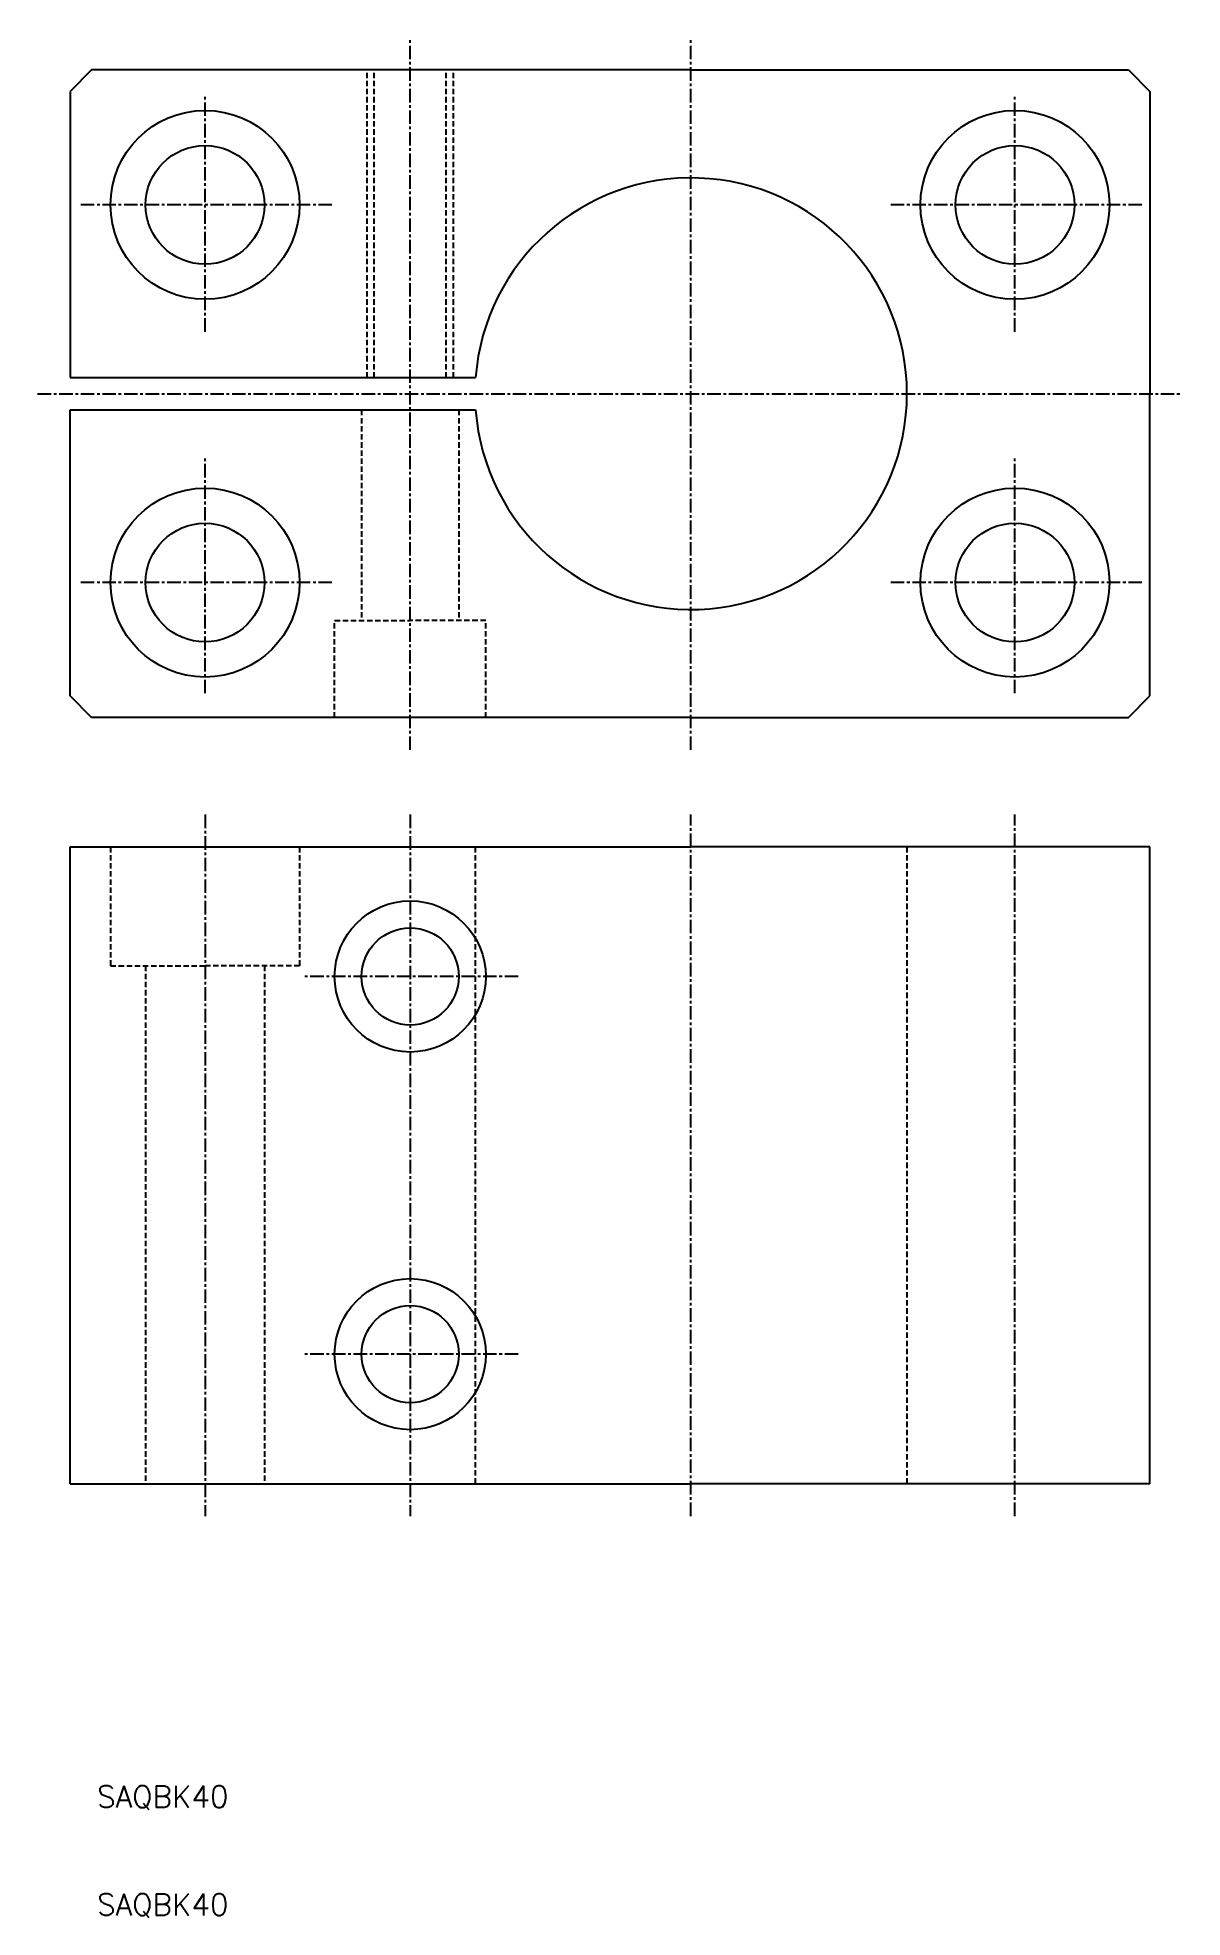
# Model space of a CAD drawing. Extents: x 4 to 110, y 10 to 184.
import ezdxf

# ---------------------------------------------------------------- set-up
doc = ezdxf.new("R2010")
doc.units = 0
doc.linetypes.add('CENTER', pattern=[2, 1.25, -0.25, 0.25, -0.25])
doc.linetypes.add('DASHED', pattern=[0.75, 0.5, -0.25])
doc.layers.get('0').update_dxf_attribs({"linetype": 'CONTINUOUS'})
doc.layers.add('CENTER', color=1, linetype='CENTER')
doc.styles.get("Standard").update_dxf_attribs({"font": 'txt.shx', "bigfont": 'extfont.shx'})

msp = doc.modelspace()

# ---------------------------------------------------------------- linework, layer by layer
for p, q in [((9.5, 181), (7.5, 179)), ((65, 181), (9.5, 181)), ((65, 181), (105.5, 181)), ((105.5, 181), (107.5, 179)), ((7.5, 179), (7.5, 152.5)), ((107.5, 179), (107.5, 151)), ((7.5, 152.5), (45.0563, 152.5)), ((107.5, 123), (107.5, 151)), ((7.5, 123), (7.5, 149.5)), ((7.5, 149.5), (45.0563, 149.5)), ((9.5, 121), (7.5, 123)), ((105.5, 121), (107.5, 123)), ((65, 121), (9.5, 121)), ((65, 121), (105.5, 121)), ((7.5, 109), (65, 109)), ((7.5, 50), (7.5, 109)), ((107.5, 109), (65, 109)), ((107.5, 50), (107.5, 109)), ((7.5, 50), (65, 50)), ((107.5, 50), (65, 50))]:
    msp.add_line(p, q)
at = {"color": 3, "linetype": 'DASHED'}
for p, q in [((35, 152.5), (35, 181)), ((35.6765, 152.5), (35.6765, 181)), ((42.3235, 152.5), (42.3235, 181)), ((43, 152.5), (43, 181)), ((34.5, 149.5), (34.5, 130)), ((43.5, 149.5), (43.5, 130)), ((32, 130), (39, 130)), ((32, 121), (32, 130)), ((46, 130), (39, 130)), ((46, 121), (46, 130)), ((11.25, 109), (11.25, 98)), ((28.75, 109), (28.75, 98)), ((45, 109), (45, 50)), ((85, 109), (85, 50)), ((11.25, 98), (20, 98)), ((14.5, 98), (14.5, 50)), ((28.75, 98), (20, 98)), ((25.5, 98), (25.5, 50))]:
    msp.add_line(p, q, dxfattribs=at)
for centre, radius in [((20, 168.5), 8.75), ((95, 168.5), 8.75), ((20, 168.5), 5.5), ((95, 168.5), 5.5), ((20, 133.5), 8.75), ((95, 133.5), 8.75), ((20, 133.5), 5.5), ((95, 133.5), 5.5), ((39, 97), 7), ((39, 97), 4.5), ((39, 62), 7), ((39, 62), 4.5)]:
    msp.add_circle(centre, radius)
msp.add_arc((65, 151), 20, 184.301222, 175.698778)
at = {"layer": 'CENTER', "color": 1, "linetype": 'CENTER'}
for p, q in [((39, 118), (39, 184)), ((65, 118), (65, 184)), ((20, 156.75), (20, 178.75)), ((95, 156.75), (95, 178.75)), ((31.75, 168.5), (8.25, 168.5)), ((106.75, 168.5), (83.25, 168.5)), ((4.5, 151), (110.5, 151)), ((20, 123.25), (20, 145.25)), ((95, 123.25), (95, 145.25)), ((31.75, 133.5), (8.25, 133.5)), ((106.75, 133.5), (83.25, 133.5)), ((20, 112), (20, 47)), ((20, 112), (20, 47)), ((39, 112), (39, 47)), ((65, 47), (65, 112)), ((95, 47), (95, 112)), ((49, 97), (29, 97)), ((49, 62), (29, 62))]:
    msp.add_line(p, q, dxfattribs=at)

# ---------------------------------------------------------------- texts
for p in [(10, 20), (10, 10)]:
    msp.add_text('SAQBK40', height=2).set_placement(p)

doc.saveas('drawing.dxf')
